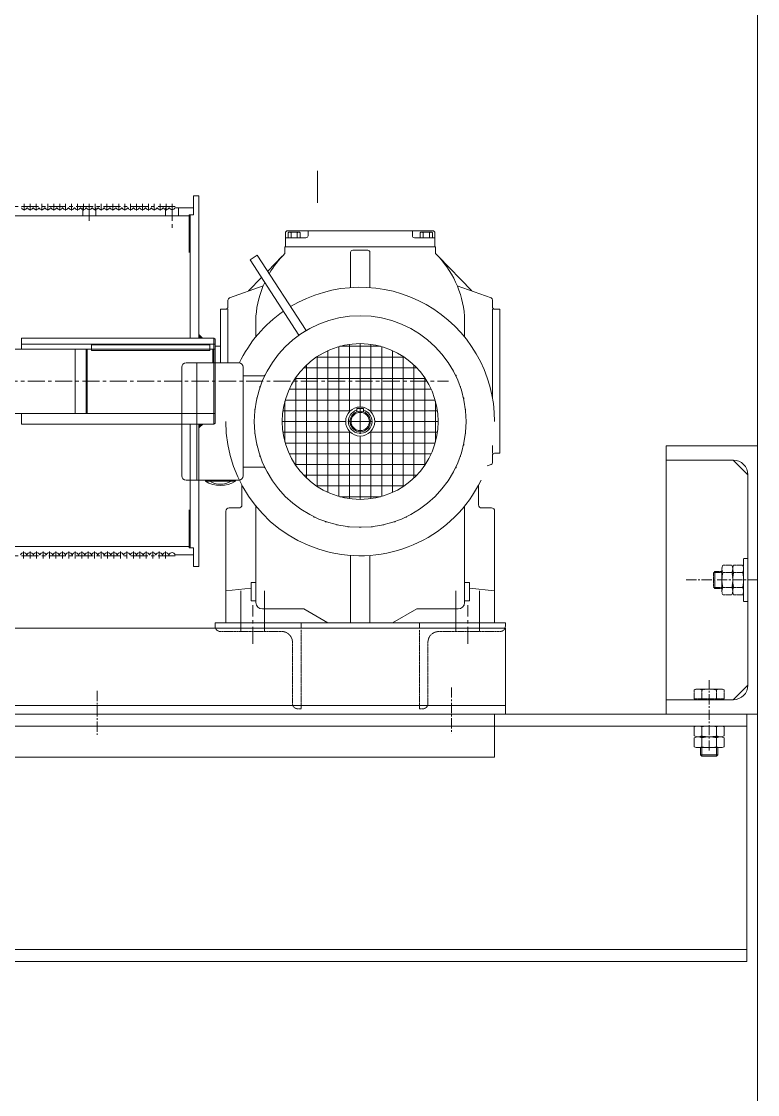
# Model space of a CAD drawing. Header units: millimetres. Extents: x 53635 to 142317, y 101101 to 147193.
# Drawn here: x 76531 to 77216, y 142719 to 143718 of the extents above; entities that cross this region are included whole.
import ezdxf

# ---------------------------------------------------------------- set-up
doc = ezdxf.new("R2010")
doc.units = ezdxf.units.MM
doc.header["$LTSCALE"] = 0.5
doc.header["$MEASUREMENT"] = 0
for name, pattern in [('AXES', [50.8, 31.75, -6.35, 6.35, -6.35]), ('AXES2', [28.575, 19.05, -3.175, 3.175, -3.175]), ('CACHE2', [0.1875, 0.125, -0.0625]), ('CONTINU', [0])]:
    doc.linetypes.add(name, pattern=pattern)
doc.layers.get('0').update_dxf_attribs({"lineweight": 0})
for name, color, linetype, lineweight in [('ASHADE', 7, 'CONTINU', 0), ('AXE', 1, 'AXES2', 0), ('AXES', 1, 'AXES', 0), ('beton', 6, 'Continuous', 0), ('betonfin', 1, 'Continuous', 0), ('CACHE', 1, 'CACHE2', 0), ('FORT', 7, 'Continuous', 0)]:
    doc.layers.add(name, color=color, linetype=linetype, lineweight=lineweight)

msp = doc.modelspace()

# ---------------------------------------------------------------- linework, layer by layer
for p, q in [((76691.39, 143537.63), (76691.39, 143555.13)), ((76696.39, 143422.63), (76696.39, 143555.13)), ((76536.83, 143544.13), (76536.46, 143544.13)), ((76542.33, 143544.13), (76541.96, 143544.13)), ((76547.83, 143544.13), (76547.46, 143544.13)), ((76553.33, 143544.13), (76552.96, 143544.13)), ((76558.83, 143544.13), (76558.46, 143544.13)), ((76564.33, 143544.13), (76563.96, 143544.13)), ((76569.83, 143544.13), (76569.46, 143544.13)), ((76575.33, 143544.13), (76574.96, 143544.13)), ((76580.83, 143544.13), (76580.46, 143544.13)), ((76586.33, 143544.13), (76585.96, 143544.13)), ((76588.39, 143544.13), (76588.39, 143536.58)), ((76588.39, 143544.13), (76588.39, 143536.58)), ((76591.83, 143544.13), (76591.46, 143544.13)), ((76597.33, 143544.13), (76596.96, 143544.13)), ((76600.39, 143544.13), (76600.39, 143536.58)), ((76602.83, 143544.13), (76602.46, 143544.13)), ((76608.33, 143544.13), (76607.96, 143544.13)), ((76613.83, 143544.13), (76613.46, 143544.13)), ((76619.33, 143544.13), (76618.96, 143544.13)), ((76624.83, 143544.13), (76624.46, 143544.13)), ((76630.33, 143544.13), (76629.96, 143544.13)), ((76635.83, 143544.13), (76635.46, 143544.13)), ((76641.33, 143544.13), (76640.96, 143544.13)), ((76646.83, 143544.13), (76646.46, 143544.13)), ((76652.33, 143544.13), (76651.96, 143544.13)), ((76657.83, 143544.13), (76657.46, 143544.13)), ((76663.33, 143544.13), (76662.96, 143544.13)), ((76665.39, 143544.13), (76665.39, 143536.58)), ((76668.83, 143544.13), (76668.46, 143544.13)), ((76691.39, 143544.13), (76673.96, 143544.13)), ((76677.39, 143544.13), (76677.39, 143536.58)), ((76687.39, 143536.58), (76270.39, 143536.58)), ((76687.39, 143537.63), (76691.39, 143537.63)), ((76687.39, 143502.34), (76687.39, 143537.63)), ((76688.39, 143422.63), (76688.39, 143537.63)), ((76776.89, 143507.63), (76776.89, 143520.68)), ((76778.84, 143522.63), (76846.39, 143522.63)), ((76779.24, 143516.13), (76779.24, 143520.92)), ((76780.66, 143521.43), (76789.13, 143521.43)), ((76782.07, 143516.13), (76782.07, 143520.92)), ((76787.72, 143516.13), (76787.72, 143520.92)), ((76790.54, 143516.13), (76790.54, 143520.92)), ((76797.89, 143518.08), (76797.89, 143522.63)), ((76846.39, 143522.63), (76913.94, 143522.63)), ((76894.89, 143518.08), (76894.89, 143522.63)), ((76902.24, 143516.13), (76902.24, 143520.92)), ((76903.66, 143521.43), (76912.13, 143521.43)), ((76905.07, 143516.13), (76905.07, 143520.92)), ((76910.72, 143516.13), (76910.72, 143520.92)), ((76913.54, 143516.13), (76913.54, 143520.92)), ((76915.89, 143507.63), (76915.89, 143520.68)), ((76776.89, 143516.13), (76795.94, 143516.13)), ((76779.24, 143516.13), (76790.54, 143516.13)), ((76896.84, 143516.13), (76915.89, 143516.13)), ((76902.24, 143516.13), (76913.54, 143516.13)), ((76743.92, 143495.59), (76750.62, 143499.95)), ((76750.62, 143499.95), (76796.15, 143429.85)), ((76776.39, 143507.63), (76846.39, 143507.63)), ((76776.39, 143501.63), (76776.39, 143507.63)), ((76776.39, 143507.63), (76776.39, 143507.63)), ((76776.39, 143501.63), (76776.39, 143507.63)), ((76837.39, 143469.8), (76837.39, 143502.63)), ((76839.39, 143504.63), (76846.39, 143504.63)), ((76846.39, 143507.63), (76916.39, 143507.63)), ((76846.39, 143504.63), (76853.39, 143504.63)), ((76855.39, 143469.8), (76855.39, 143502.63)), ((76916.39, 143507.63), (76916.39, 143507.63)), ((76916.39, 143507.63), (76916.39, 143507.63)), ((76916.39, 143501.63), (76916.39, 143507.63)), ((76743.92, 143495.59), (76789.44, 143425.49)), ((76760.34, 143484.99), (76773.81, 143498.95)), ((76918.98, 143498.95), (76950.17, 143466.63)), ((76724.71, 143460.11), (76756.22, 143471.58)), ((76742.62, 143466.63), (76754.64, 143479.08)), ((76936.56, 143471.58), (76968.08, 143460.11)), ((76716.39, 143399.63), (76716.39, 143449.63)), ((76716.39, 143449.63), (76721.39, 143449.63)), ((76723.39, 143451.63), (76723.39, 143458.23)), ((76723.39, 143399.63), (76723.39, 143449.63)), ((76969.39, 143451.63), (76969.39, 143458.23)), ((76969.39, 143367.4), (76969.39, 143449.63)), ((76971.39, 143449.63), (76976.39, 143449.63)), ((76976.39, 143382.63), (76976.39, 143449.63)), ((76749.39, 143423.97), (76749.39, 143443.33)), ((76943.39, 143423.97), (76943.39, 143443.33)), ((76531.39, 143422.63), (76710.39, 143422.63)), ((76531.39, 143422.63), (76531.39, 143412.63)), ((76711.39, 143421.63), (76710.39, 143422.63)), ((76710.39, 143422.63), (76710.39, 143342.63)), ((76711.39, 143421.63), (76711.39, 143343.63)), ((76581.39, 143412.63), (76581.39, 143352.63)), ((76591.39, 143411.63), (76592.39, 143412.63)), ((76591.39, 143353.63), (76591.39, 143411.63)), ((76592.39, 143412.63), (76596.39, 143412.63)), ((76592.39, 143352.63), (76592.39, 143412.63)), ((76596.39, 143416.63), (76706.39, 143416.63)), ((76596.39, 143412.63), (76596.39, 143416.63)), ((76596.39, 143411.25), (76596.39, 143412.63)), ((76596.39, 143411.25), (76706.39, 143411.25)), ((76706.39, 143412.63), (76706.39, 143416.63)), ((76706.39, 143412.63), (76711.39, 143412.63)), ((76706.39, 143411.25), (76706.39, 143412.63)), ((76709.39, 143399.63), (76709.39, 143412.63)), ((76711.39, 143415.13), (76716.39, 143415.13)), ((76711.39, 143399.63), (76711.39, 143415.13)), ((76711.39, 143399.63), (76711.39, 143412.63)), ((76716.39, 143415.13), (76716.39, 143415.13)), ((76816.39, 143279.13), (76816.39, 143411.13)), ((76826.39, 143275.44), (76826.39, 143414.82)), ((76827.52, 143415.13), (76865.27, 143415.13)), ((76836.39, 143354.2), (76836.39, 143416.94)), ((76846.39, 143358.63), (76846.39, 143417.63)), ((76856.39, 143354.2), (76856.39, 143416.94)), ((76866.39, 143275.44), (76866.39, 143414.82)), ((76876.39, 143279.13), (76876.39, 143411.13)), ((76684.39, 143399.63), (76733.39, 143399.63)), ((76694.39, 143290.63), (76694.39, 143399.63)), ((76805.7, 143405.13), (76887.09, 143405.13)), ((76806.39, 143284.66), (76806.39, 143405.6)), ((76886.39, 143284.66), (76886.39, 143405.6)), ((76680.39, 143294.63), (76680.39, 143395.63)), ((76737.39, 143294.63), (76737.39, 143395.63)), ((76793.89, 143395.13), (76898.89, 143395.13)), ((76796.39, 143292.63), (76796.39, 143397.63)), ((76896.39, 143292.63), (76896.39, 143397.63)), ((76737.39, 143387.63), (76757.53, 143387.63)), ((76757.3, 143388.13), (76757.78, 143388.13)), ((76757.3, 143387.13), (76757.3, 143388.13)), ((76785.93, 143385.13), (76906.86, 143385.13)), ((76786.39, 143304.43), (76786.39, 143385.83)), ((76906.39, 143304.43), (76906.39, 143385.83)), ((76935.01, 143388.13), (76935.49, 143388.13)), ((76935.49, 143387.13), (76935.49, 143388.13)), ((76976.39, 143315.63), (76976.39, 143382.63)), ((76753.07, 143377.63), (76753.41, 143377.63)), ((76753.07, 143376.63), (76753.07, 143377.63)), ((76780.39, 143375.13), (76912.4, 143375.13)), ((76939.38, 143377.63), (76939.72, 143377.63)), ((76939.72, 143376.63), (76939.72, 143377.63)), ((76750.16, 143367.13), (76750.38, 143367.13)), ((76750.16, 143366.13), (76750.16, 143367.13)), ((76776.39, 143326.25), (76776.39, 143364)), ((76776.71, 143365.13), (76916.08, 143365.13)), ((76916.39, 143326.25), (76916.39, 143364)), ((76942.41, 143367.13), (76942.63, 143367.13)), ((76942.63, 143366.13), (76942.63, 143367.13)), ((76531.39, 143352.63), (76531.39, 143342.63)), ((76591.39, 143353.63), (76592.39, 143352.63)), ((76592.39, 143352.63), (76680.39, 143352.63)), ((76748.46, 143356.63), (76748.57, 143356.63)), ((76748.46, 143355.63), (76748.46, 143356.63)), ((76774.59, 143355.13), (76837.32, 143355.13)), ((76849.39, 143357.13), (76843.39, 143357.13)), ((76843.39, 143357.13), (76843.39, 143354.14)), ((76846.39, 143356.53), (76846.39, 143333.73)), ((76849.39, 143354.14), (76849.39, 143357.13)), ((76855.46, 143355.13), (76918.2, 143355.13)), ((76944.22, 143356.63), (76944.33, 143356.63)), ((76944.33, 143355.63), (76944.33, 143356.63)), ((76531.39, 143342.63), (76710.39, 143342.63)), ((76688.39, 143227.63), (76688.39, 143342.63)), ((76696.39, 143210.13), (76696.39, 143342.63)), ((76711.39, 143343.63), (76710.39, 143342.63)), ((76747.89, 143346.13), (76747.9, 143346.13)), ((76747.89, 143345.13), (76747.89, 143346.13)), ((76747.89, 143344.13), (76747.89, 143345.13)), ((76747.89, 143344.13), (76747.9, 143344.13)), ((76773.89, 143345.13), (76832.89, 143345.13)), ((76857.79, 143345.13), (76834.99, 143345.13)), ((76859.89, 143345.13), (76918.89, 143345.13)), ((76944.89, 143345.13), (76944.89, 143346.13)), ((76944.89, 143346.13), (76944.89, 143346.13)), ((76944.89, 143344.13), (76944.89, 143345.13)), ((76944.89, 143344.13), (76944.89, 143344.13)), ((76748.46, 143333.63), (76748.46, 143334.63)), ((76748.46, 143333.63), (76748.57, 143333.63)), ((76774.59, 143335.13), (76837.32, 143335.13)), ((76836.39, 143273.32), (76836.39, 143336.06)), ((76846.39, 143272.63), (76846.39, 143331.63)), ((76855.46, 143335.13), (76918.2, 143335.13)), ((76856.39, 143273.32), (76856.39, 143336.06)), ((76944.22, 143333.63), (76944.33, 143333.63)), ((76944.33, 143333.63), (76944.33, 143334.63)), ((76750.16, 143323.13), (76750.16, 143324.13)), ((76750.16, 143323.13), (76750.38, 143323.13)), ((76776.71, 143325.13), (76916.08, 143325.13)), ((76942.41, 143323.13), (76942.63, 143323.13)), ((76942.63, 143323.13), (76942.63, 143324.13)), ((76969.39, 143315.63), (76969.39, 143322.86)), ((76753.07, 143312.63), (76753.07, 143313.63)), ((76753.07, 143312.63), (76753.41, 143312.63)), ((76780.39, 143315.13), (76912.4, 143315.13)), ((76939.38, 143312.63), (76939.72, 143312.63)), ((76939.72, 143312.63), (76939.72, 143313.63)), ((76969.39, 143307.03), (76969.39, 143313.63)), ((76971.39, 143315.63), (76976.39, 143315.63)), ((76737.39, 143302.63), (76757.53, 143302.63)), ((76757.3, 143302.13), (76757.3, 143303.13)), ((76757.3, 143302.13), (76757.78, 143302.13)), ((76785.93, 143305.13), (76906.86, 143305.13)), ((76935.01, 143302.13), (76935.49, 143302.13)), ((76935.49, 143302.13), (76935.49, 143303.13)), ((76964.36, 143303.8), (76968.08, 143305.15)), ((76684.39, 143290.63), (76702.39, 143290.63)), ((76702.39, 143290.63), (76730.39, 143290.63)), ((76702.39, 143289.63), (76702.39, 143290.63)), ((76702.39, 143289.63), (76730.39, 143289.63)), ((76706.39, 143290.63), (76726.39, 143290.63)), ((76706.39, 143289.63), (76706.39, 143290.63)), ((76706.39, 143289.63), (76726.39, 143289.63)), ((76726.39, 143289.63), (76726.39, 143290.63)), ((76730.39, 143290.63), (76733.39, 143290.63)), ((76730.39, 143289.63), (76730.39, 143290.63)), ((76793.89, 143295.13), (76898.89, 143295.13)), ((76736.39, 143267.63), (76736.39, 143285.76)), ((76736.39, 143285.76), (76736.39, 143285.76)), ((76805.7, 143285.13), (76887.09, 143285.13)), ((76956.39, 143267.63), (76956.39, 143285.76)), ((76827.52, 143275.13), (76865.27, 143275.13)), ((76687.39, 143262.92), (76687.39, 143227.63)), ((76721.39, 143157.63), (76721.39, 143261.63)), ((76724.39, 143264.63), (76733.39, 143264.63)), ((76749.39, 143266.29), (76749.39, 143266.29)), ((76749.39, 143195.13), (76749.39, 143266.29)), ((76943.39, 143195.13), (76943.39, 143266.29)), ((76959.39, 143264.63), (76968.39, 143264.63)), ((76971.39, 143157.63), (76971.39, 143261.63)), ((76803.39, 143256.03), (76803.39, 143256.51)), ((76803.39, 143256.03), (76804.39, 143256.03)), ((76813.89, 143251.8), (76813.89, 143252.14)), ((76813.89, 143251.8), (76814.89, 143251.8)), ((76877.89, 143251.8), (76878.89, 143251.8)), ((76878.89, 143251.8), (76878.89, 143252.14)), ((76888.39, 143256.03), (76889.39, 143256.03)), ((76889.39, 143256.03), (76889.39, 143256.51)), ((76824.39, 143248.89), (76824.39, 143249.12)), ((76824.39, 143248.89), (76825.39, 143248.89)), ((76834.89, 143247.19), (76834.89, 143247.3)), ((76834.89, 143247.19), (76835.89, 143247.19)), ((76845.39, 143246.63), (76845.39, 143246.63)), ((76845.39, 143246.63), (76846.39, 143246.63)), ((76846.39, 143246.63), (76847.39, 143246.63)), ((76847.39, 143246.63), (76847.39, 143246.63)), ((76856.89, 143247.19), (76857.89, 143247.19)), ((76857.89, 143247.19), (76857.89, 143247.3)), ((76867.39, 143248.89), (76868.39, 143248.89)), ((76868.39, 143248.89), (76868.39, 143249.12)), ((76687.39, 143228.68), (76270.39, 143228.68)), ((76536.57, 143221.13), (76536.22, 143221.13)), ((76542.57, 143221.13), (76542.22, 143221.13)), ((76548.57, 143221.13), (76548.22, 143221.13)), ((76554.57, 143221.13), (76554.22, 143221.13)), ((76560.57, 143221.13), (76560.22, 143221.13)), ((76566.57, 143221.13), (76566.22, 143221.13)), ((76572.57, 143221.13), (76572.22, 143221.13)), ((76578.57, 143221.13), (76578.22, 143221.13)), ((76584.57, 143221.13), (76584.22, 143221.13)), ((76590.57, 143221.13), (76590.22, 143221.13)), ((76596.57, 143221.13), (76596.22, 143221.13)), ((76602.57, 143221.13), (76602.22, 143221.13)), ((76608.57, 143221.13), (76608.22, 143221.13)), ((76614.57, 143221.13), (76614.22, 143221.13)), ((76620.57, 143221.13), (76620.22, 143221.13)), ((76626.57, 143221.13), (76626.22, 143221.13)), ((76632.57, 143221.13), (76632.22, 143221.13)), ((76638.57, 143221.13), (76638.22, 143221.13)), ((76644.57, 143221.13), (76644.22, 143221.13)), ((76650.57, 143221.13), (76650.22, 143221.13)), ((76656.57, 143221.13), (76656.22, 143221.13)), ((76662.57, 143221.13), (76662.22, 143221.13)), ((76668.57, 143221.13), (76668.22, 143221.13)), ((76691.39, 143221.13), (76674.22, 143221.13)), ((76687.39, 143227.63), (76691.39, 143227.63)), ((76691.39, 143227.63), (76691.39, 143210.13)), ((76837.39, 143157.63), (76837.39, 143220.45)), ((76837.39, 143220.45), (76837.39, 143220.45)), ((76855.39, 143157.63), (76855.39, 143220.45)), ((76855.39, 143220.45), (76855.39, 143220.45)), ((76744.89, 143190.15), (76721.39, 143187.63)), ((76744.89, 143178.13), (76744.89, 143195.13)), ((76749.39, 143195.13), (76744.89, 143195.13)), ((76749.39, 143178.13), (76749.39, 143195.13)), ((76749.39, 143178.13), (76749.39, 143195.13)), ((76947.89, 143195.13), (76943.39, 143195.13)), ((76943.39, 143178.13), (76943.39, 143195.13)), ((76947.89, 143178.13), (76947.89, 143195.13)), ((76971.39, 143187.63), (76947.89, 143190.15)), ((76735.39, 143157.63), (76735.39, 143187.63)), ((76757.39, 143157.63), (76757.39, 143187.63)), ((76935.39, 143157.63), (76935.39, 143187.63)), ((76957.39, 143157.63), (76957.39, 143187.63)), ((76749.39, 143178.13), (76744.89, 143178.13)), ((76749.39, 143176.63), (76749.39, 143178.13)), ((76793.88, 143170.63), (76755.39, 143170.63)), ((76816.39, 143157.63), (76793.88, 143170.63)), ((76898.91, 143170.63), (76876.39, 143157.63)), ((76937.39, 143170.63), (76898.91, 143170.63)), ((76943.39, 143176.63), (76943.39, 143178.13)), ((76947.89, 143178.13), (76943.39, 143178.13)), ((76711.39, 143157.63), (76791.39, 143157.63)), ((76711.39, 143154.63), (76711.39, 143157.63)), ((76816.39, 143157.63), (76721.39, 143157.63)), ((76735.39, 143149.63), (76735.39, 143157.63)), ((76757.39, 143149.63), (76757.39, 143157.63)), ((76791.39, 143157.63), (76791.39, 143152.63)), ((76846.39, 143157.63), (76816.39, 143157.63)), ((76846.39, 143157.63), (76816.39, 143157.63)), ((76876.39, 143157.63), (76846.39, 143157.63)), ((76876.39, 143157.63), (76846.39, 143157.63)), ((76971.39, 143157.63), (76876.39, 143157.63)), ((76901.39, 143157.63), (76901.39, 143152.63)), ((76981.39, 143157.63), (76901.39, 143157.63)), ((76935.39, 143149.63), (76935.39, 143157.63)), ((76957.39, 143149.63), (76957.39, 143157.63)), ((76981.39, 143154.63), (76981.39, 143157.63))]:
    msp.add_line(p, q)
at = {"color": 1, "linetype": 'AXES'}
msp.add_line((76130.81, 143382.63), (76928.44, 143382.63), dxfattribs=at)
for radius in [98.5, 72.5, 13.5, 8.5]:
    msp.add_circle((76846.39, 143345.13), radius)
for centre, radius, start, end in [((76778.84, 143520.68), 1.95, 90, 180), ((76780.66, 143519.21), 2.22, 90, 129.6), ((76780.66, 143519.21), 2.22, 50.4, 90), ((76784.89, 143513.33), 8.1, 69.59, 110.41), ((76789.13, 143519.21), 2.22, 90, 129.6), ((76789.13, 143519.21), 2.22, 50.4, 90), ((76903.66, 143519.21), 2.22, 90, 129.6), ((76903.66, 143519.21), 2.22, 50.4, 90), ((76907.89, 143513.33), 8.1, 69.59, 110.41), ((76912.13, 143519.21), 2.22, 90, 129.6), ((76912.13, 143519.21), 2.22, 50.4, 90), ((76913.94, 143520.68), 1.95, 0, 90), ((76795.94, 143518.08), 1.95, -90, 0), ((76896.84, 143518.08), 1.95, 180, 270), ((76841.79, 143435.94), 92.69, 134.87, 149.67), ((76839.39, 143502.63), 2, 90, 180), ((76853.39, 143502.63), 2, 0, 90), ((76851, 143435.94), 92.69, 4.57, 45.13), ((76841.79, 143435.94), 92.69, 155.35, 175.43), ((76846.39, 143345.13), 125, 0, 121.17), ((76846.39, 143345.13), 125, 0, 121.17), ((76725.39, 143458.23), 2, 110, 180), ((76967.39, 143458.23), 2, 0, 70), ((76721.39, 143451.63), 2, -90, 0), ((76971.39, 143451.63), 2, 180, 270), ((76846.39, 143345.13), 125, 124.83, 154.17), ((76846.39, 143345.13), 125, 124.83, 154.17), ((76846.39, 143345.13), 98.5, 120.67, 125.33), ((76684.39, 143395.63), 4, 90, 180), ((76733.39, 143395.63), 4, 0, 90), ((76846.39, 143345.13), 11, 105.83, 360), ((76846.39, 143345.13), 9.5, 108.41, 431.59), ((76846.39, 143345.13), 9.5, 71.59, 108.41), ((76846.39, 143345.13), 11, 0, 74.17), ((76846.39, 143345.13), 125, 180, 334.16), ((76846.39, 143345.13), 125, 180, 334.16), ((76971.39, 143313.63), 2, 90, 180), ((76967.39, 143307.03), 2, -70, 0), ((76684.39, 143294.63), 4, 180, 270), ((76716.39, 143312.13), 26.5, -121.89, -58.11), ((76716.39, 143304.83), 18.17, -123.4, -56.6), ((76733.39, 143294.63), 4, -90, 0), ((76724.39, 143261.63), 3, 90, 180), ((76733.39, 143267.63), 3, -90, 0), ((76959.39, 143267.63), 3, 180, 270), ((76968.39, 143261.63), 3, 0, 90), ((76533.39, 143220.13), 3, 19.47122, 160.52878), ((76539.39, 143220.13), 3, 19.47122, 160.52878), ((76545.39, 143220.13), 3, 19.47122, 160.52878), ((76551.39, 143220.13), 3, 19.47122, 160.52878), ((76557.39, 143220.13), 3, 19.47122, 160.52878), ((76563.39, 143220.13), 3, 19.47122, 160.52878), ((76569.39, 143220.13), 3, 19.47122, 160.52878), ((76575.39, 143220.13), 3, 19.47122, 160.52878), ((76581.39, 143220.13), 3, 19.47122, 160.52878), ((76587.39, 143220.13), 3, 19.47122, 160.52878), ((76593.39, 143220.13), 3, 19.47122, 160.52878), ((76599.39, 143220.13), 3, 19.47122, 160.52878), ((76605.39, 143220.13), 3, 19.47122, 160.52878), ((76611.39, 143220.13), 3, 19.47122, 160.52878), ((76617.39, 143220.13), 3, 19.47122, 160.52878), ((76623.39, 143220.13), 3, 19.47122, 160.52878), ((76629.39, 143220.13), 3, 19.47122, 160.52878), ((76635.39, 143220.13), 3, 19.47122, 160.52878), ((76641.39, 143220.13), 3, 19.47122, 160.52878), ((76647.39, 143220.13), 3, 19.47122, 160.52878), ((76653.39, 143220.13), 3, 19.47122, 160.52878), ((76659.39, 143220.13), 3, 19.47122, 160.52878), ((76665.39, 143220.13), 3, 19.47122, 160.52878), ((76671.39, 143220.13), 3, 19.47122, 160.52878), ((76755.39, 143176.63), 6, 180, 270), ((76937.39, 143176.63), 6, -90, 0), ((76716.39, 143154.63), 5, 180, 203.57818), ((76976.39, 143154.63), 5, -23.57818, 0)]:
    msp.add_arc(centre, radius, start, end)
for points in [[(76696.39, 143422.63), (76696.39, 143426.63), (76700.77, 143422.63)], [(76696.39, 143342.63), (76696.39, 143338.63), (76700.77, 143342.63)]]:
    msp.add_solid(points)
at = {"layer": 'ASHADE', "ltscale": 2}
for p, q in [((76711.39, 143412.63), (76252.39, 143412.63)), ((76711.39, 143417.03), (76531.39, 143417.03)), ((76711.39, 143352.63), (76252.39, 143352.63)), ((76981.39, 143152.63), (76393.39, 143152.63)), ((76981.39, 143152.63), (76981.39, 143072.63)), ((76981.39, 143080.63), (76222.39, 143080.63)), ((76981.39, 143072.63), (76222.39, 143072.63)), ((76971.39, 143072.63), (76971.39, 143032.63)), ((76242.39, 143032.63), (76971.39, 143032.63))]:
    msp.add_line(p, q, dxfattribs=at)
for centre in [(76533.89, 143545.13), (76539.39, 143545.13), (76544.89, 143545.13), (76550.39, 143545.13), (76555.89, 143545.13), (76561.39, 143545.13), (76566.89, 143545.13), (76572.39, 143545.13), (76577.89, 143545.13), (76583.39, 143545.13), (76588.89, 143545.13), (76594.39, 143545.13), (76599.89, 143545.13), (76605.39, 143545.13), (76610.89, 143545.13), (76616.39, 143545.13), (76621.89, 143545.13), (76627.39, 143545.13), (76632.89, 143545.13), (76638.39, 143545.13), (76643.89, 143545.13), (76649.39, 143545.13), (76654.89, 143545.13), (76660.39, 143545.13), (76665.89, 143545.13), (76671.39, 143545.13)]:
    msp.add_arc(centre, 2.75, -158.67631, -21.32369, dxfattribs=at)
at = {"layer": 'AXE'}
for p, q in [((77149.65, 143197.63), (77215.15, 143197.63)), ((77170.89, 143038.8), (77170.89, 143104.29)), ((76601.89, 143094.36), (76601.89, 143053.62)), ((76931.39, 143097.6), (76931.39, 143054.66))]:
    msp.add_line(p, q, dxfattribs=at)
at = {"layer": 'AXES'}
for p, q in [((76674.22, 143545.13), (76275.7, 143545.13)), ((76533.89, 143547.77), (76533.89, 143541.55)), ((76539.39, 143547.77), (76539.39, 143541.55)), ((76544.89, 143547.77), (76544.89, 143541.55)), ((76550.39, 143547.77), (76550.39, 143541.55)), ((76555.89, 143547.77), (76555.89, 143541.55)), ((76561.39, 143547.77), (76561.39, 143541.55)), ((76566.89, 143547.77), (76566.89, 143541.55)), ((76572.39, 143547.77), (76572.39, 143541.55)), ((76577.89, 143547.77), (76577.89, 143541.55)), ((76583.39, 143547.77), (76583.39, 143541.55)), ((76588.89, 143547.77), (76588.89, 143541.55)), ((76594.39, 143547.77), (76594.39, 143531.65)), ((76599.89, 143547.77), (76599.89, 143541.55)), ((76605.39, 143547.77), (76605.39, 143541.55)), ((76610.89, 143547.77), (76610.89, 143541.55)), ((76616.39, 143547.77), (76616.39, 143541.55)), ((76621.89, 143547.77), (76621.89, 143541.55)), ((76627.39, 143547.77), (76627.39, 143541.55)), ((76632.89, 143547.77), (76632.89, 143541.55)), ((76638.39, 143547.77), (76638.39, 143541.55)), ((76643.89, 143547.77), (76643.89, 143541.55)), ((76649.39, 143547.77), (76649.39, 143541.55)), ((76654.89, 143547.77), (76654.89, 143541.55)), ((76660.39, 143547.77), (76660.39, 143541.55)), ((76665.89, 143547.77), (76665.89, 143541.55)), ((76671.39, 143547.77), (76671.39, 143525.13)), ((76674.22, 143220.13), (76277.94, 143220.13)), ((76533.39, 143217.49), (76533.39, 143224.13)), ((76539.39, 143217.49), (76539.39, 143224.13)), ((76545.39, 143217.49), (76545.39, 143224.13)), ((76551.39, 143217.49), (76551.39, 143224.13)), ((76557.39, 143217.49), (76557.39, 143224.13)), ((76563.39, 143217.49), (76563.39, 143224.13)), ((76569.39, 143217.49), (76569.39, 143224.13)), ((76575.39, 143217.49), (76575.39, 143224.13)), ((76581.39, 143217.49), (76581.39, 143224.13)), ((76587.39, 143217.49), (76587.39, 143224.13)), ((76593.39, 143217.49), (76593.39, 143224.13)), ((76599.39, 143217.49), (76599.39, 143224.13)), ((76605.39, 143217.49), (76605.39, 143224.13)), ((76611.39, 143217.49), (76611.39, 143224.13)), ((76617.39, 143217.49), (76617.39, 143224.13)), ((76623.39, 143217.49), (76623.39, 143224.13)), ((76629.39, 143217.49), (76629.39, 143224.13)), ((76635.39, 143217.49), (76635.39, 143224.13)), ((76641.39, 143217.49), (76641.39, 143224.13)), ((76647.39, 143217.49), (76647.39, 143224.13)), ((76653.39, 143217.49), (76653.39, 143224.13)), ((76659.39, 143217.49), (76659.39, 143224.13)), ((76665.39, 143217.49), (76665.39, 143224.13)), ((76746.39, 143138.08), (76746.39, 143174.08)), ((76946.39, 143138.08), (76946.39, 143174.08))]:
    msp.add_line(p, q, dxfattribs=at)
at = {"layer": 'beton', "color": 6}
msp.add_line((77215.89, 143742.63), (77215.89, 140152.63), dxfattribs=at)
at = {"layer": 'betonfin'}
msp.add_line((76806.75, 143548.63), (76806.75, 143578.63), dxfattribs=at)
at = {"layer": 'CACHE'}
for p, q in [((77183.66, 143211.49), (77192.02, 143211.49)), ((77193.69, 143211.49), (77202.06, 143211.49)), ((77202.89, 143217.63), (77202.89, 143177.63)), ((77202.89, 143217.63), (77206.89, 143217.63)), ((77175, 143204.55), (77176.08, 143205.63)), ((77182.82, 143204.55), (77175, 143204.55)), ((77175, 143190.71), (77175, 143204.55)), ((77176.08, 143205.63), (77182.82, 143205.63)), ((77176.08, 143189.63), (77176.08, 143205.63)), ((77182.82, 143208.02), (77182.82, 143187.23)), ((77183.66, 143204.56), (77192.02, 143204.56)), ((77192.86, 143208.02), (77192.86, 143187.23)), ((77192.86, 143208.02), (77192.86, 143187.23)), ((77193.69, 143204.56), (77202.06, 143204.56)), ((77202.89, 143208.02), (77202.89, 143187.23)), ((77182.82, 143190.71), (77175, 143190.71)), ((77175, 143190.71), (77176.08, 143189.63)), ((77183.66, 143190.7), (77192.02, 143190.7)), ((77193.69, 143190.7), (77202.06, 143190.7)), ((77182.82, 143189.63), (77176.08, 143189.63)), ((77183.66, 143183.77), (77192.02, 143183.77)), ((77193.69, 143183.77), (77202.06, 143183.77)), ((77202.89, 143177.63), (77206.89, 143177.63)), ((77157.03, 143086.93), (77157.03, 143095.29)), ((77160.5, 143096.13), (77181.29, 143096.13)), ((77163.96, 143086.93), (77163.96, 143095.29)), ((77177.82, 143086.93), (77177.82, 143095.29)), ((77184.75, 143086.93), (77184.75, 143095.29)), ((77157.03, 143086.93), (77184.75, 143086.93)), ((77159.89, 143086.13), (77159.89, 143086.93)), ((77181.89, 143086.13), (77181.89, 143086.93))]:
    msp.add_line(p, q, dxfattribs=at)
at = {"layer": 'CACHE', "ltscale": 2}
for p, q in [((76791.39, 143151.13), (76791.39, 143077.63)), ((76901.39, 143151.27), (76901.39, 143077.63)), ((76981.39, 143152.63), (76980.98, 143152.63)), ((76773.39, 143149.63), (76716.39, 143149.63)), ((76919.39, 143149.63), (76976.39, 143149.63)), ((76783.39, 143082.63), (76783.39, 143139.63)), ((76909.39, 143082.63), (76909.39, 143139.63)), ((76791.39, 143077.63), (76788.39, 143077.63)), ((76901.39, 143077.63), (76904.39, 143077.63))]:
    msp.add_line(p, q, dxfattribs=at)
at = {"layer": 'CACHE'}
for centre, radius, start, end in [((77190.42, 143208.02), 7.6, 152.85962, 207.14038), ((77185.26, 143208.02), 7.6, -27.14038, 27.14038), ((77200.45, 143208.02), 7.6, 152.85962, 207.14038), ((77195.3, 143208.02), 7.6, -27.14038, 27.14038), ((77211.95, 143197.63), 29.13, 166.23681, 193.76319), ((77163.73, 143197.63), 29.13, -13.76319, 13.76319), ((77221.99, 143197.63), 29.13, 166.23681, 193.76319), ((77173.77, 143197.63), 29.13, -13.76319, 13.76319), ((77190.42, 143187.23), 7.6, 152.85962, 207.14038), ((77185.26, 143187.23), 7.6, -27.14038, 27.14038), ((77200.45, 143187.23), 7.6, 152.85962, 207.14038), ((77195.3, 143187.23), 7.6, -27.14038, 27.14038), ((77160.5, 143088.53), 7.6, 62.85962, 117.14038), ((77170.89, 143067), 29.13, 76.23681, 103.76319), ((77181.29, 143088.53), 7.6, 62.85962, 117.14038)]:
    msp.add_arc(centre, radius, start, end, dxfattribs=at)
at = {"layer": 'CACHE', "ltscale": 2}
for centre, radius, start, end in [((76716.39, 143154.63), 5, -148.56342, -90), ((76976.39, 143154.63), 5, -90, -31.79044), ((76773.39, 143139.63), 10, 0, 90), ((76919.39, 143139.63), 10, 90, 180), ((76788.39, 143082.63), 5, 180, 270), ((76904.39, 143082.63), 5, -90, 0)]:
    msp.add_arc(centre, radius, start, end, dxfattribs=at)
at = {"layer": 'FORT'}
for p, q in [((76696.39, 143555.13), (76691.39, 143555.13)), ((77130.89, 143309.13), (77130.89, 143086.13)), ((77193.39, 143309.13), (77206.89, 143295.63)), ((76696.39, 143210.13), (76691.39, 143210.13)), ((77206.89, 143099.63), (77193.39, 143086.13)), ((77205.89, 143072.63), (70825.89, 143072.63)), ((77205.89, 143061.63), (70825.89, 143061.63)), ((77205.89, 142853.63), (70825.89, 142853.63)), ((77205.89, 142842.63), (70825.89, 142842.63))]:
    msp.add_line(p, q, dxfattribs=at)
at = {"layer": 'FORT', "color": 0, "linetype": 'ByBlock'}
for p, q in [((77215.89, 143322.63), (77130.89, 143322.63)), ((77130.89, 143322.63), (77130.89, 143309.13)), ((77130.89, 143309.13), (77193.39, 143309.13)), ((77206.89, 143295.63), (77206.89, 143099.63)), ((77193.39, 143086.13), (77130.89, 143086.13)), ((77130.89, 143086.13), (77130.89, 143072.63)), ((77130.89, 143072.63), (77215.89, 143072.63)), ((77205.89, 142842.63), (77205.89, 143072.63)), ((77157.03, 143052.43), (77157.03, 143060.79)), ((77160.5, 143061.63), (77181.29, 143061.63)), ((77163.96, 143052.43), (77163.96, 143060.79)), ((77177.82, 143052.43), (77177.82, 143060.79)), ((77184.75, 143052.43), (77184.75, 143060.79)), ((77157.03, 143042.39), (77157.03, 143050.76)), ((77160.5, 143051.59), (77181.29, 143051.59)), ((77160.5, 143051.59), (77181.29, 143051.59)), ((77163.96, 143042.39), (77163.96, 143050.76)), ((77177.82, 143042.39), (77177.82, 143050.76)), ((77184.75, 143042.39), (77184.75, 143050.76)), ((77160.5, 143041.56), (77181.29, 143041.56)), ((77162.89, 143034.82), (77162.89, 143041.56)), ((77163.98, 143041.56), (77163.98, 143033.73)), ((77177.81, 143041.56), (77177.81, 143033.73)), ((77178.89, 143041.56), (77178.89, 143034.82)), ((77163.98, 143033.73), (77162.89, 143034.82)), ((77178.89, 143034.82), (77162.89, 143034.82)), ((77177.81, 143033.73), (77163.98, 143033.73)), ((77177.81, 143033.73), (77178.89, 143034.82))]:
    msp.add_line(p, q, dxfattribs=at)
for centre, radius, start, end in [((77193.39, 143295.63), 13.5, 0, 90), ((77193.39, 143099.63), 13.5, -90, 0), ((77160.5, 143054.03), 7.6, 62.85962, 117.14038), ((77170.89, 143032.5), 29.13, 76.23681, 103.76319), ((77181.29, 143054.03), 7.6, 62.85962, 117.14038), ((77160.5, 143059.19), 7.6, -117.14038, -62.85962), ((77160.5, 143044), 7.6, 62.85962, 117.14038), ((77170.89, 143080.72), 29.13, -103.76319, -76.23681), ((77170.89, 143022.46), 29.13, 76.23681, 103.76319), ((77181.29, 143059.19), 7.6, -117.14038, -62.85962), ((77181.29, 143044), 7.6, 62.85962, 117.14038), ((77160.5, 143049.15), 7.6, -117.14038, -62.85962), ((77170.89, 143070.68), 29.13, -103.76319, -76.23681), ((77181.29, 143049.15), 7.6, -117.14038, -62.85962)]:
    msp.add_arc(centre, radius, start, end, dxfattribs=at)

doc.saveas('drawing.dxf')
